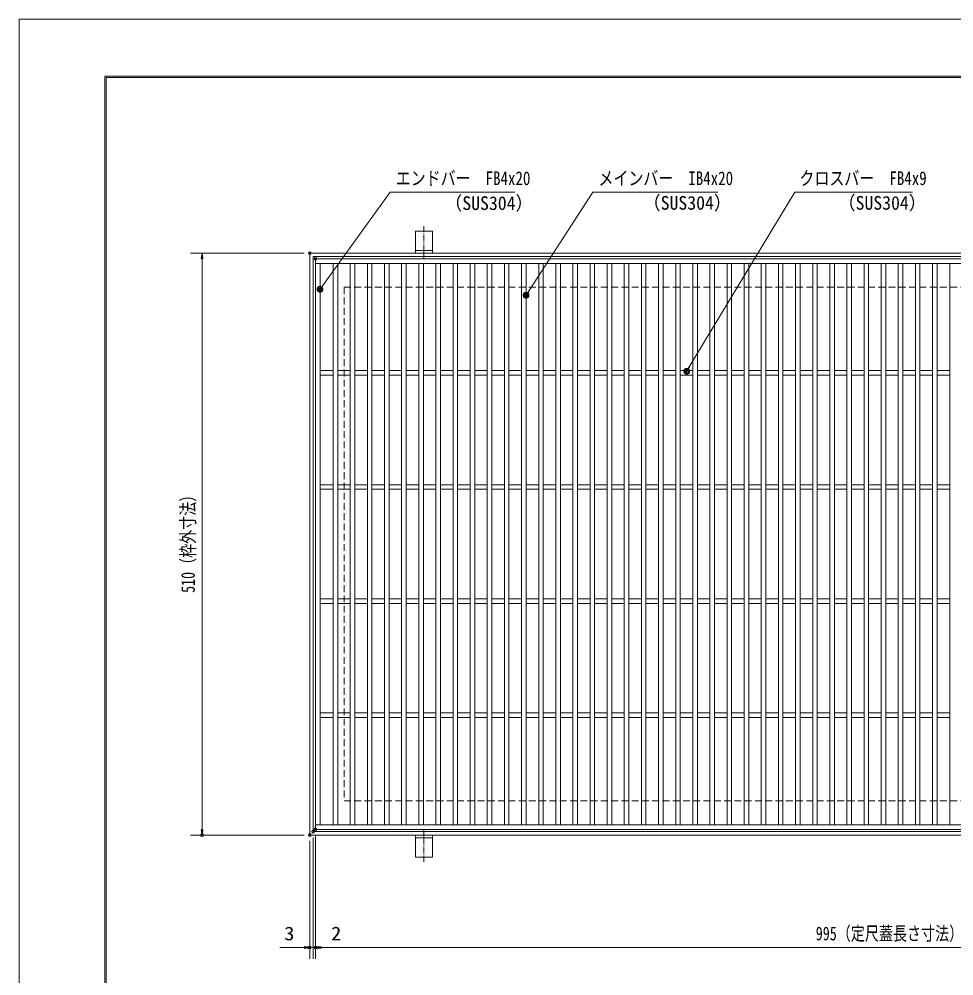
# Model space of a CAD drawing. Units: millimetres, scale not verified. Extents: x -1050 to 1050, y -742 to 742.
# Drawn here: x -1050 to -231, y -96 to 742 of the extents above; entities that cross this region are included whole.
import ezdxf
from ezdxf.enums import TextEntityAlignment as Align

# ---------------------------------------------------------------- set-up
doc = ezdxf.new("R2010")
doc.units = ezdxf.units.MM
doc.header["$LTSCALE"] = 5
doc.header["$PDMODE"] = 32
doc.header["$PDSIZE"] = 2.5
doc.linetypes.add('CHAIN1', pattern=[8, 5, -1, 1, -1])
doc.linetypes.add('DASHED1', pattern=[1.8, 1.2, -0.6])
for name, color, linetype, lineweight in [('0-0_7-図\u3000枠', 4, 'Continuous', 9), ('0-1_寸法注釈', 2, 'Continuous', 9), ('0-2_0', 2, 'Continuous', 9), ('0-3_DEFPOINTS', 134, 'Continuous', 9), ('0-4_アンカー', 7, 'Continuous', 9), ('0-5_枠', 7, 'Continuous', 9), ('0-6_蓋', 5, 'Continuous', 9), ('0-A_溝開口', 4, 'DASHED1', 9)]:
    doc.layers.add(name, color=color, linetype=linetype, lineweight=lineweight)
doc.styles.add('ＭＳ ゴシック', font='')
doc.styles.get('ＭＳ ゴシック').set_extended_font_data('MS Gothic')

# ---------------------------------------------------------------- blocks, each defined once
blk = doc.blocks.new('_OPEN')
at = {"layer": '0-2_0'}
blk.add_line((0, 0), (-5, 0), dxfattribs=at)
blk.add_lwpolyline([(-5, 0.833), (0, 0), (-5, -0.833)], dxfattribs=at)
blk = doc.blocks.new('A$C5D7C781A')
at = {"layer": '0-4_アンカー', "color": 6, "linetype": 'CHAIN1'}
blk.add_line((37.5, 140.11), (37.5, 0), dxfattribs=at)
at = {"layer": '0-4_アンカー'}
for p, q in [((0, 118.78), (0, 22.26)), ((0, 118.78), (75, 118.78)), ((75, 118.78), (75, 22.26)), ((75, 33.76), (0, 33.76)), ((0, 22.26), (75, 22.26))]:
    blk.add_line(p, q, dxfattribs=at)
blk = doc.blocks.new('_Dot')
at = {"layer": '0-2_0'}
for p, q in [((-2.5, 0), (-5, 0)), ((2.445, 0.5), (-2.445, 0.5)), ((1.997, 1.5), (-1.997, 1.5)), ((2.289, -0.995), (-2.289, -0.995)), ((1.499, -1.995), (-1.499, -1.995))]:
    blk.add_line(p, q, dxfattribs=at)
for points in [[(2.5, 0), (2.48, 0.313), (2.421, 0.622), (2.324, 0.92), (2.191, 1.204), (2.023, 1.469), (1.822, 1.711), (1.594, 1.926), (1.34, 2.111), (1.064, 2.262), (0.773, 2.378), (0.468, 2.456), (0.157, 2.495), (-0.157, 2.495), (-0.468, 2.456), (-0.773, 2.378), (-1.064, 2.262), (-1.34, 2.111), (-1.594, 1.926), (-1.822, 1.711), (-2.023, 1.469), (-2.191, 1.204), (-2.324, 0.92), (-2.421, 0.622), (-2.48, 0.313), (-2.5, 0), (0, 0)], [(-2.5, 0), (-2.48, -0.313), (-2.421, -0.622), (-2.324, -0.92), (-2.191, -1.204), (-2.023, -1.469), (-1.822, -1.711), (-1.594, -1.926), (-1.34, -2.111), (-1.064, -2.262), (-0.773, -2.378), (-0.468, -2.456), (-0.157, -2.495), (0.157, -2.495), (0.468, -2.456), (0.773, -2.378), (1.064, -2.262), (1.34, -2.111), (1.594, -1.926), (1.822, -1.711), (2.023, -1.469), (2.191, -1.204), (2.324, -0.92), (2.421, -0.622), (2.48, -0.313), (2.5, 0), (0, 0)]]:
    blk.add_lwpolyline(points, close=True, dxfattribs=at)

msp = doc.modelspace()

# ---------------------------------------------------------------- linework, layer by layer
at = {"layer": '0-0_7-図\u3000枠'}
for p, q in [((-975, -692.5), (-975, 692.5)), ((-973.75, -691.25), (-973.75, 691.25)), ((-973.75, 691.25), (998.75, 691.25))]:
    msp.add_line(p, q, dxfattribs=at)
msp.add_lwpolyline([(-975, 692.5), (1000, 692.5), (1000, -692.5)], dxfattribs=at)
at = {"layer": '0-1_寸法注釈'}
for p, q in [((-800.45, 537.475), (-899.809, 537.475)), ((-889.809, 532.475), (-889.809, 32.475)), ((-800.45, 27.475), (-899.809, 27.475)), ((-792.45, 25.475), (-792.45, -81.047)), ((-792.45, 25.475), (-792.45, -81.047)), ((-790.45, 27.475), (-790.45, -81.047)), ((-790.45, 27.475), (-790.45, -81.047)), ((-795.45, 22.475), (-795.45, -81.047)), ((-800.45, -71.047), (-821.563, -71.047)), ((-797.45, -71.047), (-802.45, -71.047)), ((-792.45, -71.047), (-795.45, -71.047)), ((-792.45, -71.047), (-790.45, -71.047)), ((-787.45, -71.047), (-782.45, -71.047)), ((-785.45, -71.047), (199.55, -71.047)), ((-785.45, -71.047), (-764.337, -71.047))]:
    msp.add_line(p, q, dxfattribs=at)
for points in [[(-615.707, 590.749), (-724.931, 590.749), (-785.857, 506.667)], [(-438.147, 590.749), (-547.371, 590.749), (-605.399, 501.411)], [(-267.513, 590.749), (-370.72, 590.749), (-464.747, 434.829)]]:
    msp.add_lwpolyline(points, dxfattribs=at)
at = {"layer": '0-3_DEFPOINTS'}
msp.add_lwpolyline([(-1050, -742.5), (-1050, 742.5), (1050, 742.5), (1050, -742.5)], close=True, dxfattribs=at)
for p in [(-795.45, 537.475), (-790.45, 32.475), (-889.809, 27.475), (-795.45, 27.475), (-795.45, 27.475), (-792.45, 30.475), (-795.45, -71.047), (-790.45, -71.047)]:
    msp.add_point(p, dxfattribs=at)
at = {"layer": '0-5_枠'}
for p, q in [((-795.45, 537.475), (409.55, 537.475)), ((-795.45, 537.475), (-795.45, 27.475)), ((-792.45, 534.475), (407.714, 534.475)), ((-792.45, 534.475), (-792.45, 30.475)), ((-795.45, 27.475), (409.55, 27.475)), ((-792.45, 30.475), (411.386, 30.475))]:
    msp.add_line(p, q, dxfattribs=at)
at = {"layer": '0-6_蓋'}
for p, q in [((204.55, 532.475), (-790.45, 532.475)), ((-790.45, 32.475), (-790.45, 532.475)), ((204.55, 528.475), (-790.45, 528.475)), ((-786.45, 36.475), (-786.45, 528.475)), ((-774.95, 528.475), (-774.95, 36.475)), ((-770.95, 528.475), (-770.95, 36.475)), ((-759.95, 528.475), (-759.95, 36.475)), ((-755.95, 528.475), (-755.95, 36.475)), ((-744.95, 528.475), (-744.95, 36.475)), ((-740.95, 528.475), (-740.95, 36.475)), ((-729.95, 528.475), (-729.95, 36.475)), ((-725.95, 528.475), (-725.95, 36.475)), ((-714.95, 528.475), (-714.95, 36.475)), ((-710.95, 528.475), (-710.95, 36.475)), ((-699.95, 528.475), (-699.95, 36.475)), ((-695.95, 528.475), (-695.95, 36.475)), ((-684.95, 528.475), (-684.95, 36.475)), ((-680.95, 528.475), (-680.95, 36.475)), ((-669.95, 528.475), (-669.95, 36.475)), ((-665.95, 528.475), (-665.95, 36.475)), ((-654.95, 528.475), (-654.95, 36.475)), ((-650.95, 528.475), (-650.95, 36.475)), ((-639.95, 528.475), (-639.95, 36.475)), ((-635.95, 528.475), (-635.95, 36.475)), ((-624.95, 528.475), (-624.95, 36.475)), ((-620.95, 528.475), (-620.95, 36.475)), ((-609.95, 528.475), (-609.95, 36.475)), ((-605.95, 528.475), (-605.95, 36.475)), ((-594.95, 528.475), (-594.95, 36.475)), ((-590.95, 528.475), (-590.95, 36.475)), ((-579.95, 528.475), (-579.95, 36.475)), ((-575.95, 528.475), (-575.95, 36.475)), ((-564.95, 528.475), (-564.95, 36.475)), ((-560.95, 528.475), (-560.95, 36.475)), ((-549.95, 528.475), (-549.95, 36.475)), ((-545.95, 528.475), (-545.95, 36.475)), ((-534.95, 528.475), (-534.95, 36.475)), ((-530.95, 528.475), (-530.95, 36.475)), ((-519.95, 528.475), (-519.95, 36.475)), ((-515.95, 528.475), (-515.95, 36.475)), ((-504.95, 528.475), (-504.95, 36.475)), ((-500.95, 528.475), (-500.95, 36.475)), ((-489.95, 528.475), (-489.95, 36.475)), ((-485.95, 528.475), (-485.95, 36.475)), ((-474.95, 528.475), (-474.95, 36.475)), ((-470.95, 528.475), (-470.95, 36.475)), ((-459.95, 528.475), (-459.95, 36.475)), ((-455.95, 528.475), (-455.95, 36.475)), ((-444.95, 528.475), (-444.95, 36.475)), ((-440.95, 528.475), (-440.95, 36.475)), ((-429.95, 528.475), (-429.95, 36.475)), ((-425.95, 528.475), (-425.95, 36.475)), ((-414.95, 528.475), (-414.95, 36.475)), ((-410.95, 528.475), (-410.95, 36.475)), ((-399.95, 528.475), (-399.95, 36.475)), ((-395.95, 528.475), (-395.95, 36.475)), ((-384.95, 528.475), (-384.95, 36.475)), ((-380.95, 528.475), (-380.95, 36.475)), ((-369.95, 528.475), (-369.95, 36.475)), ((-365.95, 528.475), (-365.95, 36.475)), ((-354.95, 528.475), (-354.95, 36.475)), ((-350.95, 528.475), (-350.95, 36.475)), ((-339.95, 528.475), (-339.95, 36.475)), ((-335.95, 528.475), (-335.95, 36.475)), ((-324.95, 528.475), (-324.95, 36.475)), ((-320.95, 528.475), (-320.95, 36.475)), ((-309.95, 528.475), (-309.95, 36.475)), ((-305.95, 528.475), (-305.95, 36.475)), ((-294.95, 528.475), (-294.95, 36.475)), ((-290.95, 528.475), (-290.95, 36.475)), ((-279.95, 528.475), (-279.95, 36.475)), ((-275.95, 528.475), (-275.95, 36.475)), ((-264.95, 528.475), (-264.95, 36.475)), ((-260.95, 528.475), (-260.95, 36.475)), ((-249.95, 528.475), (-249.95, 36.475)), ((-245.95, 528.475), (-245.95, 36.475)), ((-234.95, 528.475), (-234.95, 36.475)), ((-774.95, 434.475), (-786.45, 434.475)), ((-774.95, 430.475), (-786.45, 430.475)), ((-759.95, 434.475), (-770.95, 434.475)), ((-759.95, 430.475), (-770.95, 430.475)), ((-744.95, 434.475), (-755.95, 434.475)), ((-744.95, 430.475), (-755.95, 430.475)), ((-729.95, 434.475), (-740.95, 434.475)), ((-729.95, 430.475), (-740.95, 430.475)), ((-714.95, 434.475), (-725.95, 434.475)), ((-714.95, 430.475), (-725.95, 430.475)), ((-699.95, 434.475), (-710.95, 434.475)), ((-699.95, 430.475), (-710.95, 430.475)), ((-684.95, 434.475), (-695.95, 434.475)), ((-684.95, 430.475), (-695.95, 430.475)), ((-669.95, 434.475), (-680.95, 434.475)), ((-669.95, 430.475), (-680.95, 430.475)), ((-654.95, 434.475), (-665.95, 434.475)), ((-654.95, 430.475), (-665.95, 430.475)), ((-639.95, 434.475), (-650.95, 434.475)), ((-639.95, 430.475), (-650.95, 430.475)), ((-624.95, 434.475), (-635.95, 434.475)), ((-624.95, 430.475), (-635.95, 430.475)), ((-609.95, 434.475), (-620.95, 434.475)), ((-609.95, 430.475), (-620.95, 430.475)), ((-594.95, 434.475), (-605.95, 434.475)), ((-594.95, 430.475), (-605.95, 430.475)), ((-579.95, 434.475), (-590.95, 434.475)), ((-579.95, 430.475), (-590.95, 430.475)), ((-564.95, 434.475), (-575.95, 434.475)), ((-564.95, 430.475), (-575.95, 430.475)), ((-549.95, 434.475), (-560.95, 434.475)), ((-549.95, 430.475), (-560.95, 430.475)), ((-534.95, 434.475), (-545.95, 434.475)), ((-534.95, 430.475), (-545.95, 430.475)), ((-519.95, 434.475), (-530.95, 434.475)), ((-519.95, 430.475), (-530.95, 430.475)), ((-504.95, 434.475), (-515.95, 434.475)), ((-504.95, 430.475), (-515.95, 430.475)), ((-489.95, 434.475), (-500.95, 434.475)), ((-489.95, 430.475), (-500.95, 430.475)), ((-474.95, 434.475), (-485.95, 434.475)), ((-474.95, 430.475), (-485.95, 430.475)), ((-459.95, 434.475), (-470.95, 434.475)), ((-459.95, 430.475), (-470.95, 430.475)), ((-444.95, 434.475), (-455.95, 434.475)), ((-444.95, 430.475), (-455.95, 430.475)), ((-429.95, 434.475), (-440.95, 434.475)), ((-429.95, 430.475), (-440.95, 430.475)), ((-414.95, 434.475), (-425.95, 434.475)), ((-414.95, 430.475), (-425.95, 430.475)), ((-399.95, 434.475), (-410.95, 434.475)), ((-399.95, 430.475), (-410.95, 430.475)), ((-384.95, 434.475), (-395.95, 434.475)), ((-384.95, 430.475), (-395.95, 430.475)), ((-369.95, 434.475), (-380.95, 434.475)), ((-369.95, 430.475), (-380.95, 430.475)), ((-354.95, 434.475), (-365.95, 434.475)), ((-354.95, 430.475), (-365.95, 430.475)), ((-339.95, 434.475), (-350.95, 434.475)), ((-339.95, 430.475), (-350.95, 430.475)), ((-324.95, 434.475), (-335.95, 434.475)), ((-324.95, 430.475), (-335.95, 430.475)), ((-309.95, 434.475), (-320.95, 434.475)), ((-309.95, 430.475), (-320.95, 430.475)), ((-294.95, 434.475), (-305.95, 434.475)), ((-294.95, 430.475), (-305.95, 430.475)), ((-290.95, 434.475), (-279.95, 434.475)), ((-290.95, 430.475), (-279.95, 430.475)), ((-275.95, 434.475), (-264.95, 434.475)), ((-275.95, 430.475), (-264.95, 430.475)), ((-260.95, 434.475), (-249.95, 434.475)), ((-260.95, 430.475), (-249.95, 430.475)), ((-245.95, 434.475), (-234.95, 434.475)), ((-245.95, 430.475), (-234.95, 430.475)), ((-774.95, 334.475), (-786.45, 334.475)), ((-774.95, 330.475), (-786.45, 330.475)), ((-759.95, 334.475), (-770.95, 334.475)), ((-759.95, 330.475), (-770.95, 330.475)), ((-744.95, 334.475), (-755.95, 334.475)), ((-744.95, 330.475), (-755.95, 330.475)), ((-729.95, 334.475), (-740.95, 334.475)), ((-729.95, 330.475), (-740.95, 330.475)), ((-714.95, 334.475), (-725.95, 334.475)), ((-714.95, 330.475), (-725.95, 330.475)), ((-699.95, 334.475), (-710.95, 334.475)), ((-699.95, 330.475), (-710.95, 330.475)), ((-684.95, 334.475), (-695.95, 334.475)), ((-684.95, 330.475), (-695.95, 330.475)), ((-669.95, 334.475), (-680.95, 334.475)), ((-669.95, 330.475), (-680.95, 330.475)), ((-654.95, 334.475), (-665.95, 334.475)), ((-654.95, 330.475), (-665.95, 330.475)), ((-639.95, 334.475), (-650.95, 334.475)), ((-639.95, 330.475), (-650.95, 330.475)), ((-624.95, 334.475), (-635.95, 334.475)), ((-624.95, 330.475), (-635.95, 330.475)), ((-609.95, 334.475), (-620.95, 334.475)), ((-609.95, 330.475), (-620.95, 330.475)), ((-594.95, 334.475), (-605.95, 334.475)), ((-594.95, 330.475), (-605.95, 330.475)), ((-579.95, 334.475), (-590.95, 334.475)), ((-579.95, 330.475), (-590.95, 330.475)), ((-564.95, 334.475), (-575.95, 334.475)), ((-564.95, 330.475), (-575.95, 330.475)), ((-549.95, 334.475), (-560.95, 334.475)), ((-549.95, 330.475), (-560.95, 330.475)), ((-534.95, 334.475), (-545.95, 334.475)), ((-534.95, 330.475), (-545.95, 330.475)), ((-519.95, 334.475), (-530.95, 334.475)), ((-519.95, 330.475), (-530.95, 330.475)), ((-504.95, 334.475), (-515.95, 334.475)), ((-504.95, 330.475), (-515.95, 330.475)), ((-489.95, 334.475), (-500.95, 334.475)), ((-489.95, 330.475), (-500.95, 330.475)), ((-474.95, 334.475), (-485.95, 334.475)), ((-474.95, 330.475), (-485.95, 330.475)), ((-459.95, 334.475), (-470.95, 334.475)), ((-459.95, 330.475), (-470.95, 330.475)), ((-444.95, 334.475), (-455.95, 334.475)), ((-444.95, 330.475), (-455.95, 330.475)), ((-429.95, 334.475), (-440.95, 334.475)), ((-429.95, 330.475), (-440.95, 330.475)), ((-414.95, 334.475), (-425.95, 334.475)), ((-414.95, 330.475), (-425.95, 330.475)), ((-399.95, 334.475), (-410.95, 334.475)), ((-399.95, 330.475), (-410.95, 330.475)), ((-384.95, 334.475), (-395.95, 334.475)), ((-384.95, 330.475), (-395.95, 330.475)), ((-369.95, 334.475), (-380.95, 334.475)), ((-369.95, 330.475), (-380.95, 330.475)), ((-354.95, 334.475), (-365.95, 334.475)), ((-354.95, 330.475), (-365.95, 330.475)), ((-339.95, 334.475), (-350.95, 334.475)), ((-339.95, 330.475), (-350.95, 330.475)), ((-324.95, 334.475), (-335.95, 334.475)), ((-324.95, 330.475), (-335.95, 330.475)), ((-309.95, 334.475), (-320.95, 334.475)), ((-309.95, 330.475), (-320.95, 330.475)), ((-294.95, 334.475), (-305.95, 334.475)), ((-294.95, 330.475), (-305.95, 330.475)), ((-290.95, 334.475), (-279.95, 334.475)), ((-290.95, 330.475), (-279.95, 330.475)), ((-275.95, 334.475), (-264.95, 334.475)), ((-275.95, 330.475), (-264.95, 330.475)), ((-260.95, 334.475), (-249.95, 334.475)), ((-260.95, 330.475), (-249.95, 330.475)), ((-245.95, 334.475), (-234.95, 334.475)), ((-245.95, 330.475), (-234.95, 330.475)), ((-774.95, 234.475), (-786.45, 234.475)), ((-774.95, 230.475), (-786.45, 230.475)), ((-759.95, 234.475), (-770.95, 234.475)), ((-759.95, 230.475), (-770.95, 230.475)), ((-744.95, 234.475), (-755.95, 234.475)), ((-744.95, 230.475), (-755.95, 230.475)), ((-729.95, 234.475), (-740.95, 234.475)), ((-729.95, 230.475), (-740.95, 230.475)), ((-714.95, 234.475), (-725.95, 234.475)), ((-714.95, 230.475), (-725.95, 230.475)), ((-699.95, 234.475), (-710.95, 234.475)), ((-699.95, 230.475), (-710.95, 230.475)), ((-684.95, 234.475), (-695.95, 234.475)), ((-684.95, 230.475), (-695.95, 230.475)), ((-669.95, 234.475), (-680.95, 234.475)), ((-669.95, 230.475), (-680.95, 230.475)), ((-654.95, 234.475), (-665.95, 234.475)), ((-654.95, 230.475), (-665.95, 230.475)), ((-639.95, 234.475), (-650.95, 234.475)), ((-639.95, 230.475), (-650.95, 230.475)), ((-624.95, 234.475), (-635.95, 234.475)), ((-624.95, 230.475), (-635.95, 230.475)), ((-609.95, 234.475), (-620.95, 234.475)), ((-609.95, 230.475), (-620.95, 230.475)), ((-594.95, 234.475), (-605.95, 234.475)), ((-594.95, 230.475), (-605.95, 230.475)), ((-579.95, 234.475), (-590.95, 234.475)), ((-579.95, 230.475), (-590.95, 230.475)), ((-564.95, 234.475), (-575.95, 234.475)), ((-564.95, 230.475), (-575.95, 230.475)), ((-549.95, 234.475), (-560.95, 234.475)), ((-549.95, 230.475), (-560.95, 230.475)), ((-534.95, 234.475), (-545.95, 234.475)), ((-534.95, 230.475), (-545.95, 230.475)), ((-519.95, 234.475), (-530.95, 234.475)), ((-519.95, 230.475), (-530.95, 230.475)), ((-504.95, 234.475), (-515.95, 234.475)), ((-504.95, 230.475), (-515.95, 230.475)), ((-489.95, 234.475), (-500.95, 234.475)), ((-489.95, 230.475), (-500.95, 230.475)), ((-474.95, 234.475), (-485.95, 234.475)), ((-474.95, 230.475), (-485.95, 230.475)), ((-459.95, 234.475), (-470.95, 234.475)), ((-459.95, 230.475), (-470.95, 230.475)), ((-444.95, 234.475), (-455.95, 234.475)), ((-444.95, 230.475), (-455.95, 230.475)), ((-429.95, 234.475), (-440.95, 234.475)), ((-429.95, 230.475), (-440.95, 230.475)), ((-414.95, 234.475), (-425.95, 234.475)), ((-414.95, 230.475), (-425.95, 230.475)), ((-399.95, 234.475), (-410.95, 234.475)), ((-399.95, 230.475), (-410.95, 230.475)), ((-384.95, 234.475), (-395.95, 234.475)), ((-384.95, 230.475), (-395.95, 230.475)), ((-369.95, 234.475), (-380.95, 234.475)), ((-369.95, 230.475), (-380.95, 230.475)), ((-354.95, 234.475), (-365.95, 234.475)), ((-354.95, 230.475), (-365.95, 230.475)), ((-339.95, 234.475), (-350.95, 234.475)), ((-339.95, 230.475), (-350.95, 230.475)), ((-324.95, 234.475), (-335.95, 234.475)), ((-324.95, 230.475), (-335.95, 230.475)), ((-309.95, 234.475), (-320.95, 234.475)), ((-309.95, 230.475), (-320.95, 230.475)), ((-294.95, 234.475), (-305.95, 234.475)), ((-294.95, 230.475), (-305.95, 230.475)), ((-290.95, 234.475), (-279.95, 234.475)), ((-290.95, 230.475), (-279.95, 230.475)), ((-275.95, 234.475), (-264.95, 234.475)), ((-275.95, 230.475), (-264.95, 230.475)), ((-260.95, 234.475), (-249.95, 234.475)), ((-260.95, 230.475), (-249.95, 230.475)), ((-245.95, 234.475), (-234.95, 234.475)), ((-245.95, 230.475), (-234.95, 230.475)), ((-774.95, 134.475), (-786.45, 134.475)), ((-759.95, 134.475), (-770.95, 134.475)), ((-744.95, 134.475), (-755.95, 134.475)), ((-729.95, 134.475), (-740.95, 134.475)), ((-714.95, 134.475), (-725.95, 134.475)), ((-699.95, 134.475), (-710.95, 134.475)), ((-684.95, 134.475), (-695.95, 134.475)), ((-669.95, 134.475), (-680.95, 134.475)), ((-654.95, 134.475), (-665.95, 134.475)), ((-639.95, 134.475), (-650.95, 134.475)), ((-624.95, 134.475), (-635.95, 134.475)), ((-609.95, 134.475), (-620.95, 134.475)), ((-594.95, 134.475), (-605.95, 134.475)), ((-579.95, 134.475), (-590.95, 134.475)), ((-564.95, 134.475), (-575.95, 134.475)), ((-549.95, 134.475), (-560.95, 134.475)), ((-534.95, 134.475), (-545.95, 134.475)), ((-519.95, 134.475), (-530.95, 134.475)), ((-504.95, 134.475), (-515.95, 134.475)), ((-489.95, 134.475), (-500.95, 134.475)), ((-474.95, 134.475), (-485.95, 134.475)), ((-459.95, 134.475), (-470.95, 134.475)), ((-444.95, 134.475), (-455.95, 134.475)), ((-429.95, 134.475), (-440.95, 134.475)), ((-414.95, 134.475), (-425.95, 134.475)), ((-399.95, 134.475), (-410.95, 134.475)), ((-384.95, 134.475), (-395.95, 134.475)), ((-369.95, 134.475), (-380.95, 134.475)), ((-354.95, 134.475), (-365.95, 134.475)), ((-339.95, 134.475), (-350.95, 134.475)), ((-324.95, 134.475), (-335.95, 134.475)), ((-309.95, 134.475), (-320.95, 134.475)), ((-294.95, 134.475), (-305.95, 134.475)), ((-290.95, 134.475), (-279.95, 134.475)), ((-275.95, 134.475), (-264.95, 134.475)), ((-260.95, 134.475), (-249.95, 134.475)), ((-245.95, 134.475), (-234.95, 134.475)), ((-774.95, 130.475), (-786.45, 130.475)), ((-759.95, 130.475), (-770.95, 130.475)), ((-744.95, 130.475), (-755.95, 130.475)), ((-729.95, 130.475), (-740.95, 130.475)), ((-714.95, 130.475), (-725.95, 130.475)), ((-699.95, 130.475), (-710.95, 130.475)), ((-684.95, 130.475), (-695.95, 130.475)), ((-669.95, 130.475), (-680.95, 130.475)), ((-654.95, 130.475), (-665.95, 130.475)), ((-639.95, 130.475), (-650.95, 130.475)), ((-624.95, 130.475), (-635.95, 130.475)), ((-609.95, 130.475), (-620.95, 130.475)), ((-594.95, 130.475), (-605.95, 130.475)), ((-579.95, 130.475), (-590.95, 130.475)), ((-564.95, 130.475), (-575.95, 130.475)), ((-549.95, 130.475), (-560.95, 130.475)), ((-534.95, 130.475), (-545.95, 130.475)), ((-519.95, 130.475), (-530.95, 130.475)), ((-504.95, 130.475), (-515.95, 130.475)), ((-489.95, 130.475), (-500.95, 130.475)), ((-474.95, 130.475), (-485.95, 130.475)), ((-459.95, 130.475), (-470.95, 130.475)), ((-444.95, 130.475), (-455.95, 130.475)), ((-429.95, 130.475), (-440.95, 130.475)), ((-414.95, 130.475), (-425.95, 130.475)), ((-399.95, 130.475), (-410.95, 130.475)), ((-384.95, 130.475), (-395.95, 130.475)), ((-369.95, 130.475), (-380.95, 130.475)), ((-354.95, 130.475), (-365.95, 130.475)), ((-339.95, 130.475), (-350.95, 130.475)), ((-324.95, 130.475), (-335.95, 130.475)), ((-309.95, 130.475), (-320.95, 130.475)), ((-294.95, 130.475), (-305.95, 130.475)), ((-290.95, 130.475), (-279.95, 130.475)), ((-275.95, 130.475), (-264.95, 130.475)), ((-260.95, 130.475), (-249.95, 130.475)), ((-245.95, 130.475), (-234.95, 130.475)), ((-790.45, 36.475), (204.55, 36.475)), ((-790.45, 32.475), (204.55, 32.475))]:
    msp.add_line(p, q, dxfattribs=at)
at = {"layer": '0-6_蓋', "color": 7}
for p in [(-790.45, 532.475), (-790.45, 32.475)]:
    msp.add_point(p, dxfattribs=at)
at = {"layer": '0-A_溝開口'}
for p, q in [((-765.45, 507.475), (204.55, 507.475)), ((-765.45, 507.475), (-765.45, 57.475)), ((-765.45, 57.475), (204.55, 57.475))]:
    msp.add_line(p, q, dxfattribs=at)

# ---------------------------------------------------------------- block references
at = {"layer": '0-1_寸法注釈'}
for name, p, rotation in [('_OPEN', (-889.809, 537.475), 90), ('_Dot', (-786.45, 505.862), 233.62864), ('_Dot', (-605.95, 500.577), 236.54629), ('_Dot', (-465.268, 433.975), 238.63944), ('_OPEN', (-889.809, 27.475), 270), ('_OPEN', (-792.45, -71.047), 180), ('_OPEN', (-790.45, -71.047), 180), ('_OPEN', (-790.45, -71.047), 180)]:
    msp.add_blockref(name, p, dxfattribs=dict(at, rotation=rotation))
for p in [(-795.45, -71.047), (-792.45, -71.047)]:
    msp.add_blockref('_OPEN', p, dxfattribs=at)
at = {"layer": '0-4_アンカー', "xscale": 0.2, "yscale": 0.2}
msp.add_blockref('A$C5D7C781A', (-702.95, 533.023), dxfattribs=at)
at = {"layer": '0-4_アンカー', "xscale": -0.2, "yscale": 0.2, "rotation": 180}
msp.add_blockref('A$C5D7C781A', (-702.95, 31.927), dxfattribs=at)

# ---------------------------------------------------------------- texts
at = {"layer": '0-1_寸法注釈', "color": 7, "style": 'ＭＳ ゴシック'}
for s, height, width, p in [('エンドバー\u3000FB4x20', 12.02, 0.8, (-720.154, 593.436)), ('メインバー\u3000IB4x20', 12.02, 0.8, (-542.594, 593.436)), ('クロスバー\u3000FB4x9', 12.03, 0.8, (-366.554, 593.436)), ('（SUS304）', 12.02, 0.95, (-677.407, 571.644)), ('（SUS304）', 12.02, 0.95, (-503.663, 571.881)), ('（SUS304）', 12.02, 0.95, (-332.951, 571.881)), ('3', 12.02, 1.1, (-817.873, -68.36)), ('2', 12.02, 1.1, (-776.76, -68.36)), ('995（定尺蓋長さ寸法）', 12.03, 0.75, (-352.249, -68.36))]:
    msp.add_text(s, height=height, dxfattribs=dict(at, width=width)).set_placement(p, align=Align.BOTTOM_LEFT)
at = {"layer": '0-1_寸法注釈', "color": 7, "style": 'ＭＳ ゴシック', "width": 0.75}
msp.add_text('510（枠外寸法）', height=12.02, rotation=90, dxfattribs=at).set_placement((-892.496, 239.682), align=Align.BOTTOM_LEFT)

doc.saveas('drawing.dxf')
